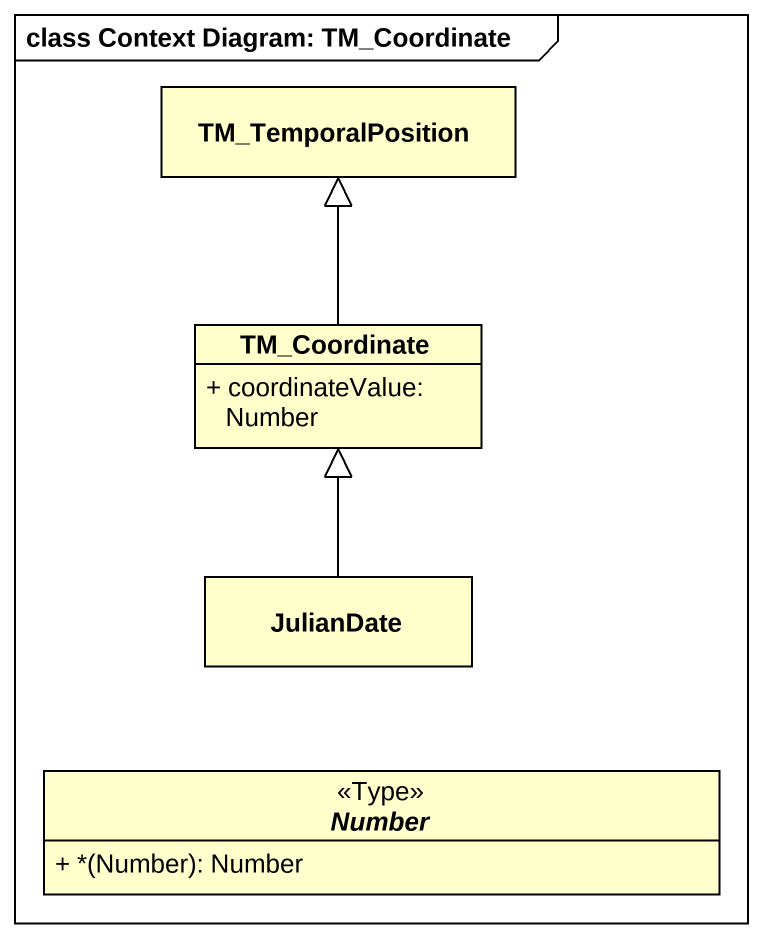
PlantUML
@startuml
mainframe class Context Diagram: TM_Coordinate
hide circle
hide empty members
skinparam classAttributeIconSize 0
class TM_TemporalPosition
class TM_Coordinate {
  + coordinateValue: Number
}
class JulianDate
abstract class Number <<Type>> {
  + *(Number): Number
}
TM_Coordinate -up-|> TM_TemporalPosition
JulianDate -up-|> TM_Coordinate
@enduml
